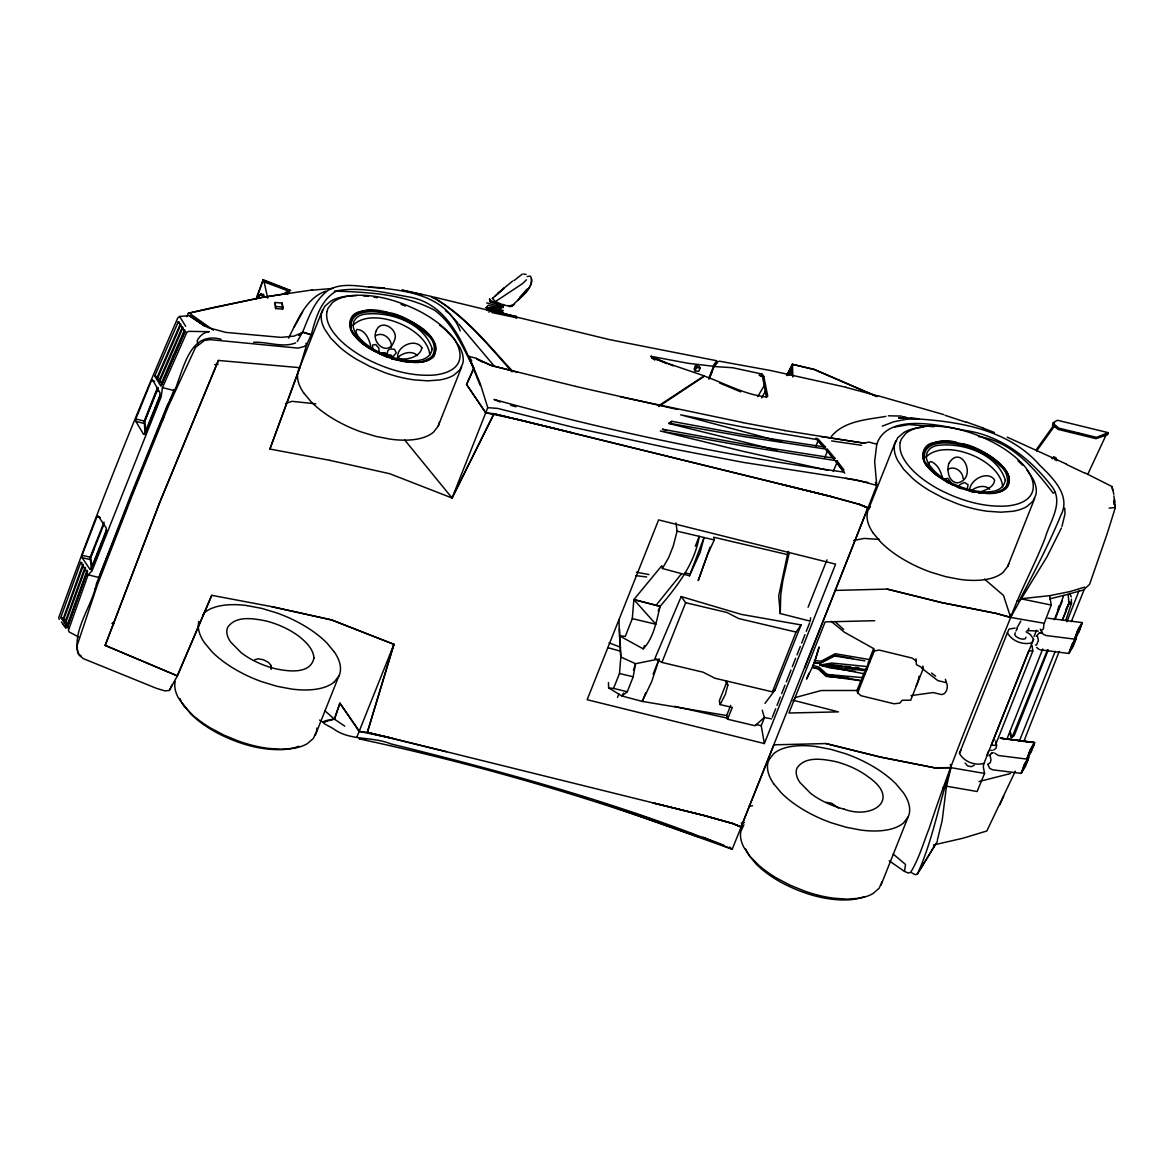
<?xml version="1.0" encoding="UTF-8"?>
<svg xmlns="http://www.w3.org/2000/svg" width="1174" height="1174" viewBox="0 0 1174 1174"><rect width="100%" height="100%" fill="white"/><g stroke="black" fill="none" stroke-linecap="round" stroke-linejoin="round"><path stroke-width="1.5" d="M387.009 355.047L387.831 350.542L389.841 349.016L394.508 349.28L396.254 352.86L393.114 356.661L390.634 357.234M915.955 658.863L916.41 664.645L923.351 668.344L910.701 700.188L902.263 700.247L899.798 703.109L894.016 703.769L861.026 695.727L857.71 692.865L856.976 690.488L860.762 681.081M1071.334 621.633L1084.336 589.172L1089.545 584.417L1107.053 534.067L1115.3 507.711L1113.862 495.854M271.194 669.297L271.267 665.717L268.538 662.444L263.563 659.803L258.236 658.805L254.597 659.803M810.559 617.729L810.295 621.178L780.255 613.532L780.754 594.924L782.867 580.587L789.324 552.514M275.655 308.586L275.098 302.496L282.127 303.068L282.949 307.104L282.714 309.07L275.655 308.586L275.098 302.496M1054.898 458.154L1054.634 459.709M197.819 343.865L197.129 340.959C199.301 336.058 203.894 332.183 209.324 331.67L188.559 331.362L186.798 332.389L162.438 387.625L161.19 396.753L91.998 570.975L88.109 574.79L68.4 630.438L69.178 631.964L78.585 636.939M282.009 304.741L282.127 303.068M490.204 301.997L489.529 298.886L490.204 301.997L502.178 305.812M876.875 443.875C887.94 412.529 940.565 425.355 964.192 430.33C1000.468 434.996 1030.038 458.242 1051.816 486.374C1064.29 502.589 1049.703 521.726 1045.139 538.044C1034.749 565.002 1020.544 590.287 1010.667 617.436C982.579 687.289 952.73 756.599 929.25 828.154C923.38 842.976 919.007 858.737 910.628 872.355L908.368 873.045L904.494 871.401L889.188 860.836M608.44 682.564L608.631 687.905L613.532 688.419L619.49 673.524L620.811 657.044L619.432 628.765M618.947 619.931L619.505 635.824L625.302 636.367L632.302 618.639L633.872 599.591L661.769 565.736L662.4 568.495L689.461 575.788L704.062 537.531L714.276 539.937L707.673 554.333L698.222 580.587L710.065 547.216M429.787 355.032C427.894 328.192 371.85 305.489 352.934 325.477M1002.684 486.828C1000.791 459.988 944.762 437.286 925.831 457.273M969.651 490.057C970.091 479.359 987.95 470.026 994.598 480.019C994.129 487.166 985.793 489.969 980.055 492.038M516.208 316.422L516.531 318.271L516.208 316.422L490.336 311.081M173.723 392.747L174.222 389.401L144.241 463.569M904.494 871.401L905.521 864.46L893.194 854.056M144.754 421.231L157.991 387.948L144.754 421.231L146.075 431.724M503.587 314.25L502.487 311.814L497.761 310.479L491.891 309.364L487.21 310.538M1068.149 594.792L1068.986 603.143L1062.411 620.048M608.631 687.905L621.912 696.006L627.298 691.735L633.197 676.767L635.545 663.706L657.528 659.26M1058.904 605.989L1057.642 611.228M983.841 763.496L983.284 766.725L984.56 773.431L977.135 791.511L946.464 786.213L942.164 820.611L937.322 840.276M490.321 300.427L500.696 305.372L503.367 306.091L503.719 304.536M788.165 551.31L778.685 595.966L780.255 613.532M270.724 668.358L271.267 665.717M89.914 569.258L91.367 568.025L106.262 530.31L106.188 527.962L98.264 516.002L97.002 516.648L82.019 555.258L82.063 557.635L89.914 569.258L91.484 569.639L90.163 557.224L104.09 522.078M92.291 566.925L90.574 557.811L103.958 524.074M143.419 434.057L144.695 433.499L159.752 395.858L159.987 392.835L152.664 379.994L151.417 380.493L135.817 418.986L135.861 421.407L143.419 434.057L145.136 434.483L144.226 421.07L157.521 387.493M689.461 575.788L700.1 552.543L704.062 537.531L699.249 536.357C694.729 563.681 677.574 585.811 660.126 606.342C656.413 621.002 654.006 637.497 643.205 648.87L619.505 635.824L620.811 657.044L635.545 663.706L633.432 670.251M90.574 557.811L93.979 548.992M676.004 522.958L677.075 531.162L673.216 546.189L668.74 557.459L662.4 568.495M718.018 361.753L714.086 366.508L709.463 378.351M720.132 704.576L719.31 700.863L726.985 681.536L727.792 685.234L725.341 694.377L720.132 704.576L732.297 707.438L727.528 719.207L754.955 725.737L764.303 717.519L771.685 718.884M1071.495 603.172L1065.889 620.077M1028.086 630.878L1028.835 628.222M59.302 619.388L58.7 617.744C95.094 516.516 134.819 416.447 177.817 317.861L179.607 316.452L189.777 315.659L207.769 327.531L225.848 332.403L281.158 337.393L293.97 336.131L303.083 332.257L311.169 334.825L306.619 344.789L299.781 367.682L218.291 360.433L159.517 502.927L105.102 645.377L177.347 675.857L211.731 595.321L271.59 606.62L331.596 619.931L393.95 644.306L367.359 732.459L359.141 731.387L339.902 703.167L334.399 719.119C313.311 721.922 327.575 724.079 335.632 730.316C352.2 740.75 372.877 736.48 390.927 743.905C506.434 772.463 621.985 804.043 732.194 849.228L741.19 826.995L732.591 823.488L704.4 815.578L391.984 738.241L359.185 731.373L354.724 724.255M1042.717 648.987L1006.822 739.341M288.32 293.72L289.391 290.433L290.682 290.536L263.225 279.72L256.123 298.695M717.607 361.592L713.44 366.596L708.847 378.189M287.102 294.336L288.232 290.917L289.391 290.433L262.712 280.116L264.121 281.907L267.745 298.225M356.632 295.569L344.628 296.479A75.752 35.073 21.7 0 0 330.642 301.234L324.626 306.443L321.573 313.062A74.681 34.589 21.7 0 0 324.684 329.234L330.716 338.097L339.447 346.946A75.752 35.073 21.7 0 0 356.749 359.435L370.309 366.655L384.837 372.628A74.681 34.589 21.7 0 0 414.217 379.877L427.791 380.846L439.78 379.936A75.752 35.073 21.7 0 0 453.766 375.181L459.797 369.971L462.849 363.353A74.681 34.589 21.7 0 0 459.724 347.181L453.692 338.317L444.961 329.468A75.752 35.073 21.7 0 0 439.692 325.154M175.146 681.507A74.681 34.589 21.7 0 0 178.272 697.679L184.303 706.543L193.035 715.392A75.752 35.073 21.7 0 0 210.337 727.88L223.896 735.1L238.425 741.058A74.681 34.589 21.7 0 0 267.804 748.322L281.364 749.291L293.353 748.381A75.752 35.073 21.7 0 0 307.353 743.626L313.37 738.417L316.422 731.798A74.681 34.589 21.7 0 0 316.819 728.056M923.468 427.16L917.701 427.835A75.752 35.073 21.7 0 0 903.716 432.59L897.699 437.799L894.647 444.418A74.681 34.589 21.7 0 0 897.758 460.59L903.789 469.453L912.521 478.317A75.752 35.073 21.7 0 0 929.823 490.791L943.382 498.011L957.911 503.984A74.681 34.589 21.7 0 0 987.29 511.233L1000.864 512.202L1012.854 511.292A75.752 35.073 21.7 0 0 1026.839 506.537L1032.856 501.327L1035.923 494.709A74.681 34.589 21.7 0 0 1032.797 478.537L1026.766 469.673M743.92 824.75L740.867 831.368A74.681 34.589 21.7 0 0 743.993 847.54L750.025 856.389L758.756 865.253A75.752 35.073 21.7 0 0 776.058 877.741L789.618 884.947L804.146 890.919A74.681 34.589 21.7 0 0 833.525 898.183L847.085 899.137L859.089 898.242A75.752 35.073 21.7 0 0 873.074 893.487L879.091 888.263L882.144 881.659M378.864 353.036L378.997 348.34L375.768 344.525L372.569 345.053L372.686 349.397M1061.956 526.392L1064.994 513.904L1064.73 508.122M68.591 628.002L60.74 617.568L80.771 562.375L81.931 562.61M852.676 658.541L835.096 655.327L821.286 662.591L814.33 663.002L819.041 647.241L814.33 663.002L806.509 679.1L809.121 673.098M256.651 298.299L263.225 279.72M66.111 620.841L63.455 620.21L83.398 565.002M68.165 623.952L65.025 622.514L84.998 567.291M65.539 623.262L85.57 568.04M911.787 872.854L915.28 874.718L917.378 874.043C932.86 840.261 938.995 802.811 950.969 767.664L950.353 764.406M1016.875 628.119L1020.808 621.046M81.123 655.928L78.247 653.83C71.966 629.954 91.895 606.899 96.385 583.889L131.253 494.019L167.633 404.546C182.939 383.737 183.452 329.16 221.138 339.286M855.186 671.352L829.886 667.845L819.98 665.1L831.632 664.616L866.632 669.752L868.496 661.432L869.464 662.84L857.71 692.865M82.899 564.224L62.941 619.461L67.461 627.694L87.008 572.281L80.771 562.375M269.873 448.996L299.752 367.77L269.932 449.04L329.733 460.311M1032.812 651.056L995.303 745.431L991.311 745.094L1028.82 650.689L1032.812 651.056L1032.122 645.685M1054.516 422.493L1052.432 425.003L1058.214 429.42L1096.032 438.68L1107.83 434.6L1108.139 432.634L1057.422 420.263L1052.799 422.978L1058.713 428.143L1096.545 437.344L1108.139 432.634M105.264 645.362L159.547 502.942L218.481 360.462M984.575 579.149L1003.521 595.482L1010.667 617.436L1020.954 598.74L1049.659 595.673L1051.229 605.05L1044.229 623.277L1010.667 617.436L995.992 613.371L941.812 602.614L887.045 589.084L835.286 590.419L741.073 826.951L732.664 823.517L704.327 815.563L652.671 802.796M1071.451 599.239L1071.216 604.184L1068.986 603.143L1065.845 610.245L1068.912 603.48M815.725 446.722L818.102 440.558L815.974 438.269L817.926 438.856L825.498 447.133L824.353 447.778L816.855 439.546L743.113 427.072L680.656 414.848L781.884 441.952M1054.369 619.784L1063.82 595.394L1083.499 589.964M1078.921 590.948L1066.902 621.765M873.617 648.576L874.381 650.954L869.464 662.84L869.318 659.568L873.617 648.576L844.37 632.214L831.031 621.266M1078.935 631.759L1081.914 623.365L1077.893 630.056L1074.9 638.377L1078.979 631.847L1082.267 622.602L1047.81 618.17M727.528 719.207L726.691 715.538L730.668 705.369M986.688 755.821L988.523 751.169M700.1 368.005L698.794 371.307L695.023 370.852L694.098 369.091L695.434 365.76L699.176 366.244L700.1 368.005L696.358 367.521L695.434 365.76M764.362 743.553L835.609 564.151L658.614 519.906L587.161 699.704L764.362 743.553L761.236 725.708L764.567 717.241M804.733 667.654L867.865 507.902L859.485 504.394L831.163 496.558L779.448 483.82L831.089 496.602L859.485 504.394L867.982 507.931L876.758 485.42L874.645 461.485L876.787 444.183L868.936 442.084L863.859 443.17M98.249 552.029L92.379 566.763L102.93 540.392L99.585 548.684M119.366 526.245L99.511 575.803M120.658 523.017L127.071 506.845M135.993 484.422L141.702 469.996M162.115 421.29L164.081 416.344M390.428 356.896L391.059 355.326L387.714 354.739M303.743 392.952L311.169 401.875A75.253 34.853 21.7 0 0 361.196 431.944L376.135 436.449L390.649 439.208A75.253 34.853 21.7 0 0 433.573 432.091L438.166 426.147L461.69 366.816M575.803 386.407L491.246 365.51L476.116 358.305L468.646 356.236L480.151 383.34L487.768 407.672L452.093 498.025L389.695 473.709L329.718 460.325M643.205 648.87L644.482 645.627M658.232 611.126L660.126 606.342L633.872 599.591L655.884 624.23L632.302 618.639M824.823 457.522L827.332 451.212L826.173 449.921L827.421 449.319L834.993 458.344L833.775 459.166M772.404 691.868L796.045 632.096L801.064 624.92L741.264 614.384L681.184 596.583L654.872 658.57L661.901 662.429L703.182 672.218L714.981 678.249L772.404 691.868L775.148 689.857L801.064 624.92M772.345 717.197L775.676 708.773M777.012 705.413L780.328 696.989M781.664 693.614L784.995 685.19M786.331 681.83L790.982 670.031M792.318 666.671L795.649 658.247M796.985 654.872L800.316 646.448M801.651 643.088L804.968 634.664M806.303 631.289L809.634 622.866M835.257 590.405L867.924 507.872L859.412 504.365M1034.764 498.172L1007.718 566.367L1003.139 572.325A75.253 34.853 21.7 0 1 960.215 579.442L945.686 576.669L930.821 572.178A75.253 34.853 21.7 0 1 880.735 542.094L873.295 533.172M1026.032 631.788L1030.258 634.356L1033.59 639.17L983.973 763.408C974.919 765.932 963.942 761.691 959.451 753.341L1007.395 632.713L1009.068 629.088L1015.114 628.075M1055.338 618.537L1062.206 601.205M1055.206 651.35L1019.267 741.366M104.237 537.09L106.203 532.145L103.561 538.661M96.297 558.442L98.249 553.526M150.36 422.317L152.312 417.401M154.924 410.856L158.182 402.667M128.979 502.046L134.716 487.621M299.106 368.9L322.718 309.598M315.278 735.262L338.89 675.96L334.326 681.918M617.524 697.356L618.874 693.966M695.287 546.292L699.249 536.357L677.075 531.162M661.901 662.429L685.66 602.717L681.184 596.583M773.871 744.859L741.117 826.966L732.664 823.517L704.371 815.622L652.671 802.84M873.221 533.157A75.253 34.853 21.7 0 1 868.584 509.076L895.791 440.954M866.632 666.524L831.794 663.031L819.98 665.1L864.974 673.949L865.884 668.402L866.632 669.752M880.999 885.108L908.133 816.957A75.253 34.853 21.7 0 0 903.481 792.876L896.07 783.983A75.253 34.853 21.7 0 0 845.955 753.855L831.104 749.408L816.59 746.635M1047.56 649.75L1011.871 737.727L1010.917 737.272L1009.772 731.417M1048.235 649.912L1014.131 735.746L1011.562 737.463M1059.256 651.306L1023.757 741.616M356.969 736.817L393.95 644.306M766.373 397.061L762.528 376.883L761.192 376.003L761.97 374.051L732.752 367.726L714.086 366.508M645.656 692.895L642.251 701.392L621.912 696.006L623.511 693.1M653.111 674.214L659.216 658.908L651.702 681.624L642.251 701.392L726.691 715.538M808.079 607.237L826.995 559.866M708.935 379.231L712.119 371.322M695.023 370.852L696.358 367.521M1034.059 636.396L1036.583 630.189M186.93 316.628L188.354 313.253L212.685 307.617L261.303 297.653L288.657 293.236M1061.413 527.992L1047.003 556.784L1020.822 599.532L1018.856 601.411L1016.963 601.015M162.129 382.577L159.488 381.932L182.983 327.473M178.272 321.808L184.964 331.89L160.941 386.173L154.704 376.091L178.272 321.808L179.402 322.16M160.046 379.422L157.375 378.762L180.943 324.42M159.488 381.932L158.93 381.139L182.498 326.768M177.347 675.857L211.79 595.35M833.202 471.478L836.945 462.761L835.859 461.499L837.003 460.839L843.989 470.026M812.569 667.434L818.968 668.754L826.819 676.136L862.288 680.905L862.068 677.603L864.225 672.599M180.429 323.686L156.876 377.999L157.375 378.762M1062.455 619.505L1066.476 610.363M1015.305 771.215L986.85 830.957L963.091 838.192L933.418 845.016M1000.145 803.97L999.793 804.777L1003.697 796.192M1015.349 632.845L1014.63 634.4L1016.053 636.528L1019.12 638.348L1022.613 639.228L1025.24 638.788L1025.959 637.218M959.451 753.341L961.124 749.716M1033.59 639.17L1031.887 642.809C1022.847 645.318 1011.856 641.092 1007.395 632.713M288.496 338.156C297.58 320.707 305.695 298.255 325.756 291.137M1087.667 474.487L1106.598 433.94M958.63 487.181L959.804 484.671L964.338 482.426L968.08 484.657L967.185 489.103M1077.644 634.239L1074.782 639.155L1046.034 635.516L1043.143 634.165L1040.281 629.161M452.049 498.011L493.931 413.747L573.147 433.045M789.28 375.152L791.76 370.294L791.643 367.579L787.519 375.621M786.595 375.431L792.318 364.292L813.993 369.502L876.846 396.533M787.196 375.122L792.039 365.657L792.303 375.563M790.102 374.462L791.746 371.248L791.804 373.625M1018.856 601.411C1033.707 573.279 1048.543 545.059 1060.709 515.65C1071.378 495.854 1052.961 478.097 1039.944 465.447C1005.238 425.458 948.21 419.954 898.609 417.973L909.351 418.267M305.9 343.19L306.619 344.789L304.139 346.521L298.049 348.12L210.175 339.638L204.467 340.431L195.588 347.313L168.498 405.984L132.163 495.501L97.251 585.371L77.044 645.744L77.337 650.455L79.333 655.386L83.427 658.673L156.538 688.375L164.932 690.884L169.305 690.473L177.362 675.886L105.102 645.377M294.204 327.091L302.672 311.902M761.691 397.825L765.874 390.37M488.076 310.215L488.648 309.188L492.493 308.791L501.841 311.521M757.744 396.636L764.993 384.25M526.422 279.823L522.679 283.506L495.369 301.601L492.39 298.401L504.306 288.07L495.428 295.833M113.262 624.539L114.157 623.012M793.286 701.245L795.576 697.459L821.198 690.517L856.976 690.488M917.378 874.043L935.649 844.091M919.961 869.846L937.395 841.347M297.286 341.502L302.936 331.362C308.997 316.408 314.691 300.309 328.133 290.286C342.28 281.848 359.684 286.735 375.078 287.557C407.921 290.448 446.369 295.833 460.237 330.892M1053.606 457.097L1052.256 458.608L1053.606 457.097L1055.382 457.42L1056.174 460.692M503.367 306.091L503.059 304.492M1015.95 630.937L1017.271 628.853M258.016 297.169L261.142 293.559L263.02 295.892M257.942 297.594L260.966 294.116L262.771 296.362M172.079 685.029L169.305 690.473M654.784 359.772L650.924 356.324L688.316 363.324L712.882 366.215L716.742 360.741L609.555 339.624L434.16 297.11M1036.29 449.686L1053.137 426.089M1036.598 450.992L1054.59 425.986M764.993 703.358L775.148 689.857M202.574 615.132L204.393 612.755A75.253 34.853 21.7 0 1 247.332 605.608M831.221 436.64C843.974 420.806 867.102 419.632 885.827 416.388M868.657 509.12L870.477 506.742M769.073 759.695L773.637 753.752A75.253 34.853 21.7 0 1 816.502 746.591M908.133 816.957L903.569 822.901A75.253 34.853 21.7 0 1 860.63 830.033L846.102 827.244L831.236 822.769A75.253 34.853 21.7 0 1 781.077 792.655L773.71 783.762M656.427 604.815L681.492 573.763M527.17 289.009L519.73 297.404M488.281 308.586L486.08 307.705L488.164 305.328L501.269 308.292L500.373 308.014M1038.946 633.314L1042.13 632.478L1038.946 633.314L1036.26 636.323L1037.478 636.22L1038.388 640.49L1036.613 644.952L1035.409 645.054M517.837 300.441C522.415 293.529 535.99 285.854 530.428 276.11L527.214 276.536M988.86 755.616L992.412 752.945M497.864 293.177L512.656 281.056M486.08 307.705L491.759 307.617L503.235 310.508L502.487 310.802M513.963 280.645L522.269 274.114M488.795 312.035L492.082 310.684L501.665 312.475L502.413 313.605M397.164 358.055C402.154 352.934 411.927 349.925 417.489 355.649M776.939 450.229L668.754 423.476L671.91 421.349L743.626 434.6L825.498 447.133M514.359 304.36L512.231 306.003L509.795 305.695M668.754 423.476L671.91 421.349M260.687 294.909L263.328 294.248A15.981 3.933 -76.1 0 1 264.047 296.127M658.643 406.542L704.532 376.135C724.93 383.472 745.006 394.816 766.901 397.032L767.723 396.166L763.716 376.018L761.97 374.051M658.526 405.837L704.151 375.841L651.658 357.923L654.813 359.743M971.412 490.615C976.254 486.696 984.781 484.216 989.667 489.279M944.644 478.889L947.858 478.361L950.969 482.47M303.083 332.257L298.812 335.016L303.083 332.257L311.286 334.737C315.586 318.359 320.972 299.077 337.173 290.741C361.416 286.544 386.305 292.986 410.21 297.183C451.564 305.079 466.327 351.202 480.195 385.41M284.622 293.074L288.232 290.917L264.121 281.907M1069.587 594.47L1069.661 593.413M432.428 297.697L433.03 297.36C465.036 315.292 487.914 344.818 512.568 371.189M947.697 469.571C954.124 465.051 963.003 471.42 963.12 478.654M375.607 335.764C383.12 331.068 392.571 339.389 391.324 347.519M1034.617 742.511L1030.185 749.937L1026.868 759.094L1031.33 751.756L1034.617 742.511L1000.131 738.153L1034.367 742.643L1001.217 738.255M432.017 297.448L432.619 297.154C464.42 315.659 488.032 344.701 512.069 371.894M295.628 342.925C282.347 348.076 267.29 341.546 253.569 342.28M974.332 765.287L971.103 766.695L967.581 765.859L965.145 763.041M1082.267 622.602L1077.864 629.998L1074.518 639.14M1055.162 492.258L1053.107 493.08C1034.045 468 1011.445 441.351 978.441 436.493M882.276 426.133L893.752 421.774L907.84 418.971L916.967 418.516M157.404 391.588L158.299 391.265M285.561 403.518L291.93 401.332L315.762 403.841M997.108 492.434C1011.43 490.306 1009.567 472.52 999.866 465.77A45.448 21.044 21.7 0 0 990.518 458.109L986.806 455.747M1084.571 587.132L1070.086 591.549L1049.659 595.673M94.595 588.834L96.004 588.423M323.188 722.259L326.592 721.247M1010.476 773.549L978.955 781.546M377.632 352.493L385.512 353.036L392.527 357.806A8.834 4.109 21.1 0 1 393.099 358.862M169.731 399.571L171.169 399.189M991.282 753.238L993.219 752.739M1049.644 598.872L1063.82 595.394M510.822 305.416L512.084 305.108M188.354 313.253L261.846 297.389L312.489 289.919M495.369 301.601L503.558 305.049L511.585 306.443C518.541 298.313 532.614 290.58 531.338 278.62M420.879 361.885C436.787 361.841 438.313 342.265 426.72 334.575A45.448 21.044 21.7 0 0 417.386 326.915L413.674 324.552A44.48 20.604 21.7 0 0 396.973 316.716C383.458 310.919 347.475 305.475 351.393 329.248M853.674 540.524L864.079 538.411L879.429 539.424M366.229 739.224L359.112 738.857C474.399 763.526 587.822 796.735 698.618 836.959L700.335 836.622M1111.661 486.711L1112.835 490.453M874.381 650.954L879.165 650.058L912.169 658.1L916.454 661.197M490.849 311.301C484.877 310.89 501.782 311.55 503.631 313.047L504.526 314.485M894.632 427.028L909.058 424.548L933.932 426.734M741.278 823.018L744.463 822.548M492.39 298.401L493.535 298.24M911.039 695.61L933.125 692.543L941.548 694.582L943.896 693.878A9.245 6.208 83.4 0 0 947.286 685.308L945.378 679.247M748.983 806.23L752.534 805.746M214.681 364.674L218.144 364.219M994.011 493.08L978.837 493.08M1109.107 508.107L1114.698 507.564M990.9 750.406L992.309 750.274M988.009 764.333L990.342 762.513L990.988 759.754L990.049 755.542M311.594 290.198L332.873 288.437M993.688 750.054L996.022 748.234L996.667 745.475L995.743 741.234M379.554 352.802L385.41 353.565L391.544 357.732A7.719 3.595 20.9 0 1 392.057 358.657M1041.089 630.761L1043.437 628.897L1043.965 623.541M874.689 620.708L825.146 621.912L788.957 713.014L838.471 711.87L793.198 700.262M773.93 744.815L825.762 743.568L880.339 757.069L934.445 767.737L950.969 767.664L984.56 773.431M888.366 415.787L901.529 416.08M1068.839 653.448L1073.315 646.111L1076.573 636.91L1072.141 644.306L1068.839 653.448L1040.355 649.824M1021.175 773.373L1025.636 766.094L1028.938 756.819L1024.491 764.23L1021.175 773.373L992.676 769.806L989.785 768.442L987.789 764.333M814.257 660.757L821.448 661.035L835.242 653.698L869.318 659.568M815.343 662.738L820.817 662.972L834.435 655.928L864.915 660.859M334.355 291.123C368.489 292.091 403.797 294.043 434.629 310.244C453.868 324.435 462.908 347.886 473.841 368.372L466.548 384.5L485.772 412.837L494.019 413.732L779.404 483.805M368.959 287.131L384.368 287.835M523.545 273.997L526.113 274.467M1027.089 630.497L1038.3 631.142M487.768 407.672L497.6 408.405L573.748 427.453L669.606 448.233L743.259 462.38L856.154 479.887L876.758 485.42L875.334 482.455M275.714 306.502L282.949 307.104M840.291 677.633L826.232 676.385L818.263 669.033L813.377 667.566M843.812 677.941L849.081 678.425M812.496 665.203L819.129 667.199L827.083 674.434L862.068 677.603M841.509 665.966L819.98 665.1L864.974 670.721M844.986 666.318L850.211 666.847M855.435 667.36L858.928 667.712M363.265 295.819L368.46 296.362M408.449 362.164L401.435 361.196M635.765 575.627L646.669 576.977M1026.868 759.094L998.355 755.498L994.686 753.106M861.569 445.298L831.603 440.925M902.645 416.623L905.873 417.078M910.716 417.768L919.125 419.265M827.421 449.319L743.685 436.537L669.459 423.3M844.781 473.137L843.636 472.065C725.679 455.615 608.763 431.284 494.005 399.439L500.212 402.066M834.993 458.344L743.905 444.051L662.385 429.214L665.922 430.066M784.32 430.52L863.961 443.214M820.758 436.523L864.827 443.229M837.003 460.839L743.978 446.047L660.272 430.99L741.909 451.051L828.008 470.348M957.162 442.73C937.087 435.04 908.324 450.596 931.701 470.935M1082.501 434.307L1069.558 431.606M719.207 361.152L770.79 370.558L845.911 387.244M492.023 312.577L516.032 317.655M827.083 674.434L862.288 680.905L861.393 679.511M492.42 311.858L497.292 312.754M845.588 478.273L868.217 482.543M636.367 572.193L648.943 574.57M826.481 802.312L831.794 803.324L838.603 808.138M742.614 422.581L784.555 430.462M247.347 605.652L261.861 608.411L276.726 612.901A75.253 34.853 21.7 0 1 326.886 642.985L334.252 651.908M844.37 809.238C871.783 819.628 901.221 800.081 868.907 777.349A46.124 21.367 21.7 0 0 835.154 761.486C822.871 759.152 805.496 755.865 797.161 767.825A45.669 21.147 21.7 0 0 799.993 782.574L810.662 793.389A46.124 21.367 21.7 0 0 844.37 809.224M497.233 312.401L503.367 314.06L500.329 313.414M60.74 617.568L64.555 618.507M742.775 422.508L620.444 396.827M1022.158 599.048L1051.229 605.05M402.33 290.051L431.753 296.538M401.904 290.213L422.288 294.703M388.301 312.651L371.116 310.362A44.7 20.706 21.7 0 0 360.55 311.624C347.856 313.282 346.594 329.058 355.267 336.395A44.7 20.706 21.7 0 0 363.837 344.466C377.412 354.357 393.862 360.374 410.562 362.003A46.3 21.44 21.7 0 0 421.862 361.607C461.676 349.016 406.542 313.825 388.301 312.651C351.29 301.175 334.194 327.854 370.353 348.957M397.061 360.227L414.686 362.546A44.7 20.706 21.7 0 0 425.267 361.284L428.114 360.315A44.7 20.706 21.7 0 0 434.277 355.883C441.747 333.211 409.931 319.988 392.835 313.884M971.661 491.745L974.581 492.39M677.559 409.477L575.627 386.407M271.561 606.635L331.655 619.945L393.892 644.365L367.301 732.4L446.502 751.742M727.631 718.224L674.61 706.352M755.939 724.534L761.236 725.708M792.318 364.292L814.477 369.428L876.978 396.504M158.505 377.089L154.704 376.091M158.93 381.139L161.601 381.755M684.721 572.795L689.622 573.925M502.531 313.179L516.457 316.819M787.064 554.51L713.631 537.208L714.276 539.937M685.66 602.717L726.882 612.461L738.71 618.551L796.045 632.096M619.49 673.524L633.197 676.767M471.728 360.77L468.646 356.236L473.812 368.328L466.562 384.441L485.743 412.822L518.6 419.632L831.163 496.558M151.417 380.493L154.66 381.271M144.695 433.499L145.796 433.764M82.019 555.258L90.163 557.224M82.063 557.635L89.679 559.47M613.532 688.419L627.298 691.735M65.568 620.092L62.941 619.461L63.455 620.21M135.861 421.407L143.712 423.33M946.288 682.652L937.865 680.612L921.737 668.211M135.817 418.986L144.226 421.07M97.002 516.648L100.362 517.485M887.177 589.084L941.709 602.629L995.992 613.371L1010.579 617.392M825.689 743.48L880.441 757.069L934.651 767.855L950.867 767.664L946.464 786.653L944.703 788.003L942.854 787.49M162.438 387.625L173.825 390.458M88.109 574.79L99.467 577.652M633.872 599.591L660.126 606.342M106.262 530.31L107.362 530.589M517.881 372.363L490.776 365.275L476.835 359.2M510.778 405.382L516.017 406.762M65.025 622.514L67.622 623.203M845.764 387.347L877.726 395.887M878.181 395.799L943.749 414.598M961.477 443.743C979.747 444.902 1034.866 480.078 995.053 492.684A46.3 21.44 21.7 0 1 983.753 493.08C968.462 491.789 953.626 486.256 940.844 477.803A44.759 20.721 21.7 0 1 931.305 469.982L925.127 461.881M392.644 359.024L397.502 360.257M607.853 647.681L620.224 651.1M729.568 847.041L732.194 849.228L603.832 803.588M763.848 376.634L759.064 375.181L761.192 376.003M184.964 331.89L186.079 332.227M494.944 414.011L494.019 413.732L452.093 498.025L404.766 440.059M581.57 796.412L586.707 798.056M596.979 801.358L602.115 803.016M945.07 415.317L966.099 422.229M392.938 359.009L371.586 349.735M628.912 811.601L640.901 815.651M719.589 382.988L740.633 391.852M966.378 422.038L982.799 427.864M642.589 816.253L684.794 831.471M609.042 642.853L620.65 647.285M957.03 487.107L961.374 488.766M401.038 304.36L405.441 306.047M388.242 357.571L379.496 353.844M982.565 427.923L994.349 432.472M702.977 837.135L724.05 845.324M1069.191 601.983L1071.686 602.952M813.509 662.65L814.33 663.002M666.7 363.045L650.924 356.324L666.583 363.617M1007.219 437.154L1066.462 464.126M952.672 484.95L970.678 491.348L987.877 493.638A44.7 20.706 21.7 0 0 998.443 492.376L1001.29 491.407A44.7 20.706 21.7 0 0 1007.453 486.975C1014.468 474.898 1000.527 463.26 991.604 457.009C977.59 447.822 961.154 441.776 944.292 441.468A44.7 20.706 21.7 0 0 933.726 442.715C921.032 444.374 919.77 460.164 928.443 467.501A44.7 20.706 21.7 0 0 937.013 475.573L952.745 485.214M668.27 363.72L673.157 365.877M689.974 832.924L698.618 836.959M1066.374 464.376L1084.086 472.843M1084.556 472.711L1112.145 486.608M486.667 302.907L503.264 307.573L502.369 306.913M948.636 483.145L935.502 474.399M375.445 351.422L367.667 346.741A44.759 20.721 21.7 0 1 358.114 338.919L351.951 330.819M190.687 316.863L205.391 326.519L189.777 315.659M1039.239 649.516L1036.657 647.461M476.116 358.305L481.956 361.827M213.389 330.158L189.249 313.091M508.929 306.135L509.956 306.796M344.789 726.148L334.399 719.119L325.095 710.93M319.533 720.073L323.085 722.186L334.458 719.104L339.902 703.167L354.577 724.255M931.584 673.054L935.605 676.165M445.46 310.552L448.072 312.724M391.059 355.326L393.422 357.336M836.035 622.528L843.68 629.484M1018.034 460.824L1022.686 465.227M932.611 471.801L934.46 473.533M449.378 313.81L457.757 322.791M818.102 440.558L822.372 445.46M826.173 449.921L832.938 457.889M494.636 366.552L458.843 324.112M391.133 358.041L392.013 359.112M62.501 623.746L65.861 627.899M829.666 453.971L832.748 457.875M61.371 621.882L66.126 628.061M836.945 462.761L843.812 471.831M835.859 461.499L843.636 472.065M179.607 316.452L185.668 326.299M181.926 702.551L190.584 713.689A71.203 32.975 21.7 0 0 217.483 733.09C237.896 743.612 260.789 750.729 283.947 749.496A71.203 32.975 21.7 0 0 298.68 746.282M725.371 680.715L727.792 685.234M1056.791 460.267L1056.101 457.992M745.431 848.758L749.144 855.611L756.129 863.991A71.203 32.975 21.7 0 0 783.029 883.391C803.442 893.913 826.335 901.03 849.492 899.798A71.203 32.975 21.7 0 0 864.24 896.584M179.886 698.471L181.104 701.172M357.131 335.764L355.986 331.494L356.925 329.424C365.158 329.718 369.722 339.756 370.749 346.961M1070.204 594.117L1071.187 596.906M994.334 739.224L994.627 740.046M1112.424 487.958L1113.832 494.298M924.525 460.457C920.607 436.669 956.59 442.114 970.12 447.91A44.48 20.604 21.7 0 1 986.806 455.747M762.264 710.167L764.303 717.519M942.384 477.891C941.005 471.405 937.556 464.214 931.085 461.573L928.986 462.527L929.03 465.99M1114.61 504.615L1115.3 507.711M922.852 666.025L923.351 668.344M1010.036 614.193L1010.667 617.436M1010.638 732.649L1011.254 735.863M282.244 306.194L282.714 309.07M1113.671 501.137L1113.965 504.336M1114.552 499.449L1114.654 502.575M792.479 364.38L792.817 377.001M198.846 621.428A75.253 34.853 21.7 0 0 204.467 642.765L211.892 651.673A75.253 34.853 21.7 0 0 261.993 681.771L276.859 686.262L291.387 689.021A75.253 34.853 21.7 0 0 334.311 681.903M334.311 651.893A75.253 34.853 21.7 0 1 338.948 675.975M773.637 783.748A75.253 34.853 21.7 0 1 768.999 759.666M919.051 676.151A12.635 4.241 -79.1 0 1 916.16 685.851M303.67 392.938A75.253 34.853 21.7 0 1 299.032 368.856M439.458 421.95A75.253 34.853 21.7 0 1 438.151 426.147M373.758 297.066A74.681 34.589 21.7 0 1 377.368 297.697M1008.774 563.637A75.253 34.853 21.7 0 1 1007.776 566.382M421.877 347.768C420.307 356.881 407.363 360.154 399.468 358.642L397.648 355.986C398.074 345.376 415.919 338.053 421.877 347.768M432.208 348.913C429.391 364.322 408.112 361.21 396.841 358.642C380.89 354.225 364.131 346.535 355.091 331.978A42.059 19.474 21.7 0 1 353.154 325.066L354.02 321.089L356.558 317.758A41.266 19.107 21.7 0 1 363.28 314.412C388.932 310.714 423.785 322.41 432.208 348.913M1005.34 480.078C1002.537 495.501 981.259 492.376 969.988 489.822C954.036 485.39 937.263 477.715 928.238 463.158A42.059 19.474 21.7 0 1 926.301 456.231L927.166 452.269L929.691 448.938A41.266 19.107 21.7 0 1 936.426 445.592C962.078 441.879 996.931 453.59 1005.34 480.078M326.944 311.609C325.11 322.366 332.374 331.993 339.359 339.345A71.203 32.975 21.7 0 0 366.259 358.73C386.657 369.252 409.55 376.37 432.707 375.152A71.203 32.975 21.7 0 0 454.455 367.755C466.445 357.16 456.818 339.888 447.397 331.171A71.203 32.975 21.7 0 0 420.497 311.77C400.099 301.248 377.206 294.131 354.049 295.364A71.203 32.975 21.7 0 0 332.315 302.745L328.001 308.336L326.944 311.609M900.194 442.525C898.359 453.281 905.624 462.908 912.609 470.26A71.203 32.975 21.7 0 0 939.508 489.646C959.906 500.168 982.799 507.285 1005.957 506.067A71.203 32.975 21.7 0 0 1027.705 498.671C1039.694 488.076 1030.068 470.803 1020.646 462.086A71.203 32.975 21.7 0 0 993.747 442.686C973.349 432.164 950.456 425.047 927.299 426.279A71.203 32.975 21.7 0 0 905.565 433.661L901.25 439.252L900.194 442.525M313.972 657.895C310.596 674.859 287.498 671.352 274.98 668.622A46.124 21.367 21.7 0 1 241.257 652.773L230.603 641.958A45.669 21.147 21.7 0 1 227.756 627.209C236.106 615.249 253.496 618.537 265.794 620.899A46.124 21.367 21.7 0 1 299.473 636.719C306.091 642.163 313.194 648.84 313.972 657.895M1028.145 759.49L1021.541 772.595L1024.55 764.303L1028.585 757.582L1028.145 759.49M1033.839 745.167L1027.221 758.301L1030.229 750.039L1034.25 743.259L1033.839 745.167M1075.824 639.492L1069.221 652.656L1072.214 644.394L1076.235 637.629L1075.824 639.492M376.311 330.686C370.338 342.867 388.653 357.322 394.112 341.091C400.187 330.261 381.242 317.655 376.311 330.686M948.812 463.466C946.626 470.392 948.651 482.441 957.617 482.852C978.221 478.522 961.301 442.906 948.812 463.466M77.117 599.576L67.608 626.344L67.021 625.669L87.111 570.373L87.639 571.136L77.117 599.576M149.303 423.535L146.721 430.095L160.486 395.389L149.303 423.535M172.974 356.236L161.043 384.25L161.557 385.043L185.052 330.716L184.553 329.821L172.974 356.236M112.748 622.807L112.278 623.57L112.748 622.807M368.313 732.649L367.359 732.459L391.999 738.197L368.313 732.649"/></g></svg>
